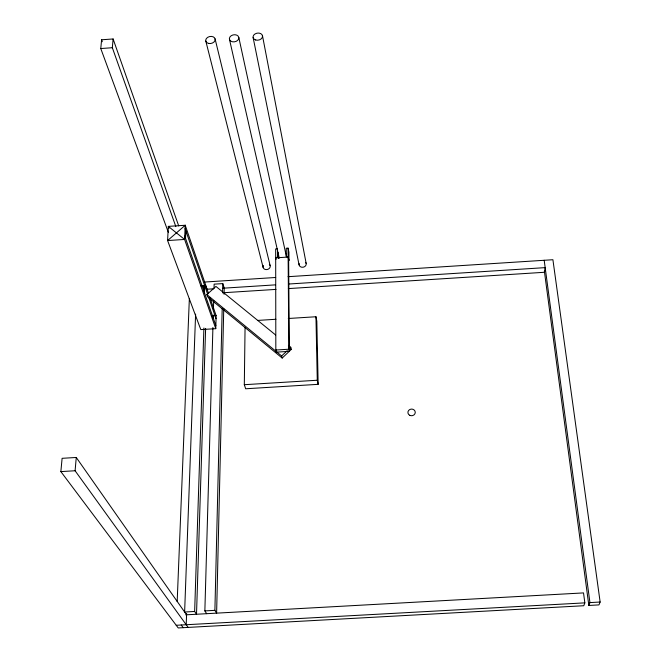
<?xml version="1.0" encoding="UTF-8"?>
<svg xmlns="http://www.w3.org/2000/svg" width="661" height="661" viewBox="0 0 661 661"><rect width="100%" height="100%" fill="white"/><g stroke="black" fill="none" stroke-linecap="round" stroke-linejoin="round"><path stroke-width="0.99" d="M288.254 318.495L315.958 316.751L316.809 321.155L318.148 384.338L245.669 388.775L244.314 384.702L245.066 327.352M223.749 308.77L216.618 613.135L214.891 610.351L222.203 308.34M222.575 292.881L222.798 283.602L214.139 284.156L214.024 288.279M224.087 294.319L224.236 288.13L222.798 283.602M208.479 293.277L185.22 225.269L168.332 226.376L167.597 240.554L200.795 329.599L215.775 328.666L216.122 315.619L210.14 298.136M206.662 613.689L204.86 610.904L212.916 327.451M213.173 318.172L213.263 315.082M213.437 308.894L213.677 300.648M204.414 292.848L204.579 287.973L203.803 285.726L200.927 285.907M205.621 328.451L196.515 614.251L194.648 611.466L203.91 328.013M203.613 291.6L203.803 285.726M186.212 624.736L186.617 613.391M195.606 314.14L184.626 612.02L194.648 611.466M177.181 601.568L189.36 298.442M185.534 238.332L185.857 230.863M188.137 627.405L75.098 470.756L76.263 457.47L62.109 458.313L60.862 471.599L178.23 627.95L583.77 605.732L584.836 602.865L583.523 592.909L185.724 614.846M175.843 226.599L112.337 47.724L113.105 38.966L101.596 39.776L100.769 48.542L168.348 232.308M288.039 276.695L552.91 259.723L600.138 602.031L598.965 604.898L588.835 605.451L589.934 602.592L544.193 260.277M288.37 345.348L290.766 347.289L291.27 349.405L282.189 358.055L281.644 355.965L287.254 350.627M288.659 349.289L290.766 347.289M282.189 358.055L207.62 296.822L206.852 294.599L215.932 286.428L275.637 334.987M100.769 48.542L112.337 47.724M288.064 248.139L286.254 248.255L286.312 256.724L288.13 256.608L288.981 260.591L288.915 252.147L288.064 248.139L288.13 256.608M275.687 257.864L288.13 257.055L288.634 259.385L289.361 351.33L276.397 352.139L275.827 350.024L275.687 257.864L276.05 259.409M204.712 282.032L275.695 277.488M206.513 289.262L213.718 288.807M222.98 288.213L275.48 284.858M288.857 284.007L545.168 267.631L544.515 272.274L288.336 288.601M223.517 292.732L275.992 289.394M212.156 315.875L216.122 315.619M257.46 320.436L275.934 319.271M275.827 350.024L288.84 349.215L289.361 351.33M244.314 384.702L317.28 380.24L318.148 384.338M60.862 471.599L75.098 470.756M204.86 610.904L214.891 610.351M176.231 625.281L584.836 602.865M589.934 602.592L600.138 602.031M288.89 347.471L291.27 349.405M206.852 294.599L281.644 355.965M181.221 625.009L183.188 627.677M76.263 457.47L186.567 614.796M101.596 39.776L102.298 41.717M169.042 228.318L168.332 226.376L184.601 239.447L215.775 328.666M113.105 38.966L178.718 225.946M184.75 236.076L215.858 325.567M185.08 228.599L207.719 294.467M208.719 297.376L216.04 318.685M205.323 284.726L206.868 289.237M205.802 41.056L263.111 267.408M215.098 38.883L270.142 265.656M229.466 39.387L279.281 258.22M238.811 37.462A4.776 3.536 -10.6 0 1 232.292 41.75A4.776 3.536 -10.6 0 1 231.234 35.711A4.776 3.536 -10.6 0 1 238.811 37.462L286.436 256.666M253.105 37.47L299.078 264.879M262.5 35.785L306.192 263.549M544.358 271.084L588.835 605.451M315.958 316.751L317.28 380.24M288.13 257.055L288.84 349.215M278.388 252.833L278.405 258.459M276.389 350.09L276.397 352.139M269.349 264.359A3.627 3.032 -12.9 0 1 269.341 268.366A3.627 3.032 -12.9 0 1 264.681 269.234A3.627 3.032 -12.9 0 1 263.367 265.474M305.638 262.376A3.619 3.041 -10.5 0 1 303.192 267.209A3.619 3.041 -10.5 0 1 299.169 263.582M185.22 225.269L184.601 239.447L167.597 240.554L185.22 225.269M277.48 248.825L275.67 248.941L275.687 257.418L277.504 257.294L277.48 248.825M409.704 415.29A3.685 3.338 -2.6 0 0 415.265 412.423A3.685 3.338 -2.6 0 0 409.779 409.514A3.685 3.338 -2.6 0 0 409.704 415.29M208.587 43.419A4.776 3.528 -11.5 0 0 215.147 39.131A4.776 3.528 -11.5 0 0 207.62 37.38A4.776 3.528 -11.5 0 0 208.587 43.419M255.716 39.999A4.767 3.545 -9.7 0 0 262.533 36.041A4.767 3.545 -9.7 0 0 255.163 33.868A4.767 3.545 -9.7 0 0 255.716 39.999"/></g></svg>
